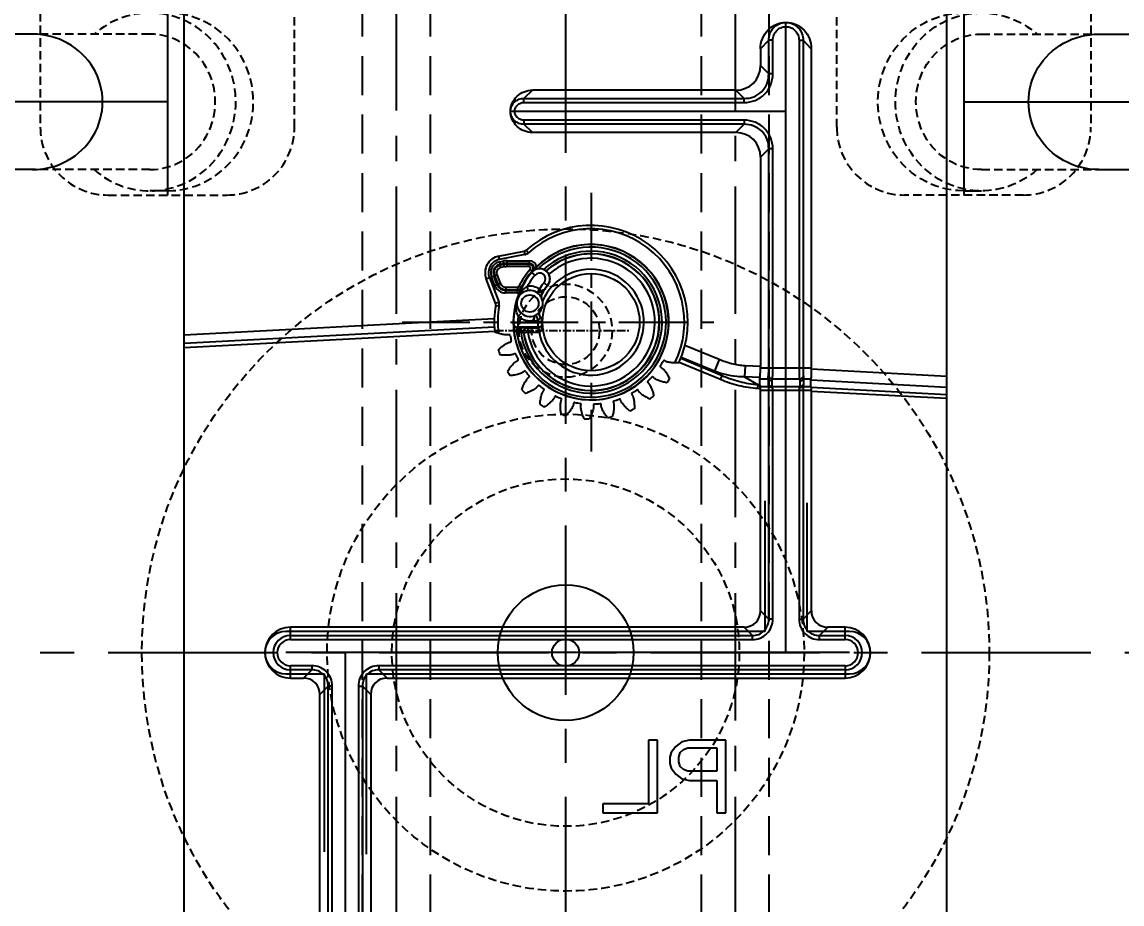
# Model space of a CAD drawing. Header units: millimetres. Extents: x 27300 to 28436, y -21252 to -20448.
# Drawn here: x 28169.4 to 28299.2, y -20698.6 to -20594.5 of the extents above; entities that cross this region are included whole.
import ezdxf

# ---------------------------------------------------------------- set-up
doc = ezdxf.new("R2010")
doc.units = ezdxf.units.MM
doc.header["$LTSCALE"] = 8
for name, pattern in [('ACAD_ISO08W100', [36, 24, -3, 6, -3]), ('CENTER', [2, 1.25, -0.25, 0.25, -0.25]), ('HIDDEN', [0.375, 0.25, -0.125]), ('HIDDEN2', [0.1875, 0.125, -0.0625])]:
    doc.linetypes.add(name, pattern=pattern)
doc.layers.get('DEFPOINTS').update_dxf_attribs({"color": 6})
for name, color, linetype in [('Cav-cor', 30, 'Continuous'), ('CL', 1, 'Continuous'), ('PIN', 5, 'Continuous'), ('WT', 4, 'Continuous')]:
    doc.layers.add(name, color=color, linetype=linetype)
doc.layers.add('dim', color=3, linetype='Continuous', lineweight=15)
doc.styles.get("Standard").update_dxf_attribs({"font": 'txt.shx', "width": 0.8, "bigfont": 'chineset.shx'})
doc.dimstyles.new('ISO-25', dxfattribs={"dimtxt": 5, "dimasz": 4, "dimexe": 0.3, "dimexo": 0.3, "dimtad": 0, "dimzin": 1, "dimdsep": 46, "dimtxsty": 'Standard', "dimcen": 0, "dimclrd": 3, "dimclre": 3, "dimclrt": 3, "dimazin": 0, "dimtfac": 1, "dimtofl": 0, "dimtmove": 0, "dimatfit": 0, "dimfxl": 0, "dimarcsym": 0})

# ---------------------------------------------------------------- blocks, each defined once
blk = doc.blocks.new('20160817.191353')
at = {"layer": 'CL', "linetype": 'ACAD_ISO08W100', "ltscale": 0.5}
for p, q in [((0, -11), (0, 11)), ((0, 0), (34.71, 0))]:
    blk.add_line(p, q, dxfattribs=at)
at = {"layer": 'PIN'}
for p, q in [((0, 10.5), (2.07, 10.5)), ((15.92, 8), (32.64, 8)), ((15.92, -8), (32.64, -8)), ((0, -10.5), (2.07, -10.5))]:
    blk.add_line(p, q, dxfattribs=at)
at = {"layer": 'PIN', "linetype": 'HIDDEN2'}
for p, q in [((2.07, 8), (15.92, 8)), ((2.07, -8), (15.92, -8))]:
    blk.add_line(p, q, dxfattribs=at)
at = {"layer": 'PIN'}
blk.add_circle((34.71, 0), 2, dxfattribs=at)
at = {"layer": 'PIN', "linetype": 'HIDDEN2'}
for centre, major_axis, start_param, end_param in [((0, 0), (0, -10.5), 3.141236, 6.282829), ((2.07, 0), (0, 10.5), 5.578638, 10.129325), ((2.07, 0), (0, 8), 0, 3.141593)]:
    blk.add_ellipse(centre, major_axis=major_axis, ratio=0.965926, start_param=start_param, end_param=end_param, dxfattribs=at)
at = {"layer": 'PIN'}
for centre, major_axis, ratio, start_param, end_param in [((15.92, 0), (-8.28, 0), 0.965926, 4.712389, 7.853982), ((32.64, 0), (0, 8), 0.965926, 0, 3.141593), ((32.64, 0), (-8, 0), 1, 1.570796, 4.712389)]:
    blk.add_ellipse(centre, major_axis=major_axis, ratio=ratio, start_param=start_param, end_param=end_param, dxfattribs=at)
blk = doc.blocks.new('*D27010')
at = {"layer": 'DEFPOINTS', "color": 0}
for p in [(28269.52, -20538.93), (28269.52, -20798.93), (28392.74, -20798.93)]:
    blk.add_point(p, dxfattribs=at)
at = {"layer": 'dim', "color": 3, "lineweight": -2}
for p, q in [((28269.82, -20538.93), (28393.04, -20538.93)), ((28392.74, -20542.93), (28392.74, -20659.31)), ((28392.74, -20794.93), (28392.74, -20678.56)), ((28269.82, -20798.93), (28393.04, -20798.93))]:
    blk.add_line(p, q, dxfattribs=at)
at = {"layer": 'dim', "color": 3}
for points in [[(28393.4, -20542.93), (28392.07, -20542.93), (28392.74, -20538.93)], [(28392.07, -20794.93), (28393.4, -20794.93), (28392.74, -20798.93)]]:
    blk.add_solid(points, dxfattribs=at)
at = {"layer": 'dim', "color": 3, "insert": (28392.74, -20668.93), "char_height": 5, "attachment_point": 5, "rotation": 90}
blk.add_mtext('260.00', dxfattribs=at)

msp = doc.modelspace()

# ---------------------------------------------------------------- linework, layer by layer
at = {"linetype": 'CENTER', "ltscale": 2}
for p, q in [((28233.517, -20493.931), (28233.517, -20843.931)), ((28083.517, -20668.931), (28383.517, -20668.931))]:
    msp.add_line(p, q, dxfattribs=at)
at = {"color": 8, "linetype": 'CENTER', "ltscale": 0.1}
msp.add_line((28225.171, -20630.931), (28241.109, -20630.931), dxfattribs=at)
at = {"linetype": 'HIDDEN2'}
for points in [[(28193.517, -20574.931), (28179.517, -20574.931, 0.4142136), (28171.517, -20582.931), (28171.517, -20606.931, 0.4142136), (28179.517, -20614.931), (28193.517, -20614.931, 0.4142136), (28201.517, -20606.931), (28201.517, -20582.931, 0.4142136)], [(28273.517, -20574.931), (28287.517, -20574.931, -0.4142136), (28295.517, -20582.931), (28295.517, -20606.931, -0.4142136), (28287.517, -20614.931), (28273.517, -20614.931, -0.4142136), (28265.517, -20606.931), (28265.517, -20582.931, -0.4142136)]]:
    msp.add_lwpolyline(points, format="xyb", close=True, dxfattribs=at)
at = {"color": 8, "linetype": 'HIDDEN', "ltscale": 0.5}
for centre, radius in [((28233.517, -20668.931), 50), ((28233.517, -20630.931), 5.5), ((28233.517, -20630.931), 4), ((28233.517, -20668.931), 28.15), ((28233.517, -20668.931), 20.5)]:
    msp.add_circle(centre, radius, dxfattribs=at)
msp.add_circle((28233.517, -20668.931), 8)
at = {"linetype": 'Continuous'}
msp.add_circle((28233.517, -20668.931), 1.6, dxfattribs=at)
at = {"layer": 'Cav-cor', "color": 241}
for p, q in [((28188.517, -20790.931), (28188.517, -20546.931)), ((28278.517, -20790.931), (28278.517, -20546.931)), ((28259.517, -20668.931), (28259.517, -20594.549)), ((28256.517, -20597.655), (28257.49, -20596.648)), ((28257.49, -20600.623), (28257.49, -20596.648)), ((28257.973, -20596.648), (28257.49, -20596.648)), ((28257.973, -20600.623), (28257.973, -20596.648)), ((28261.062, -20596.648), (28261.062, -20635.336)), ((28261.062, -20596.648), (28261.545, -20596.648)), ((28261.545, -20596.648), (28261.545, -20635.336)), ((28262.517, -20597.655), (28261.545, -20596.648)), ((28256.517, -20597.655), (28256.517, -20599.651)), ((28262.517, -20597.655), (28262.517, -20635.336)), ((28256.517, -20599.651), (28257.49, -20600.623)), ((28257.973, -20600.623), (28257.49, -20600.623)), ((28229.606, -20602.549), (28228.599, -20603.521)), ((28228.599, -20604.004), (28228.599, -20603.521)), ((28228.599, -20603.521), (28254.592, -20603.521)), ((28253.62, -20602.549), (28229.606, -20602.549)), ((28253.62, -20602.549), (28254.592, -20603.521)), ((28254.592, -20604.004), (28254.592, -20603.521)), ((28259.517, -20605.049), (28227.017, -20605.049)), ((28228.599, -20604.004), (28254.592, -20604.004)), ((28228.599, -20606.093), (28228.599, -20606.576)), ((28254.592, -20606.093), (28228.599, -20606.093)), ((28254.592, -20606.093), (28254.592, -20606.576)), ((28229.606, -20607.549), (28228.599, -20606.576)), ((28254.592, -20606.576), (28228.599, -20606.576)), ((28253.62, -20607.549), (28229.606, -20607.549)), ((28254.592, -20606.576), (28253.62, -20607.549)), ((28257.49, -20609.474), (28256.517, -20610.447)), ((28257.49, -20635.336), (28257.49, -20609.474)), ((28257.973, -20609.474), (28257.49, -20609.474)), ((28257.973, -20635.336), (28257.973, -20609.474)), ((28256.517, -20610.447), (28256.517, -20635.179)), ((28225.612, -20622.148), (28228.631, -20621.561)), ((28228.709, -20621.962), (28225.69, -20622.549)), ((28228.631, -20621.561), (28228.709, -20621.962)), ((28228.875, -20621.44), (28229.148, -20621.743)), ((28225.612, -20622.148), (28225.69, -20622.549)), ((28225.74, -20622.804), (28226.163, -20622.722)), ((28225.872, -20623.486), (28225.74, -20622.804)), ((28225.798, -20623.104), (28226.221, -20623.022)), ((28226.229, -20623.105), (28225.814, -20623.185)), ((28226.221, -20623.022), (28226.163, -20622.722)), ((28226.221, -20623.022), (28226.229, -20623.105)), ((28226.288, -20623.405), (28226.229, -20623.105)), ((28226.61, -20622.985), (28226.61, -20622.679)), ((28226.61, -20622.679), (28229.271, -20622.679)), ((28226.61, -20622.985), (28226.618, -20623.067)), ((28226.61, -20622.985), (28229.271, -20622.985)), ((28226.618, -20623.373), (28226.618, -20623.067)), ((28229.171, -20623.067), (28226.618, -20623.067)), ((28229.171, -20623.373), (28229.171, -20623.067)), ((28229.271, -20622.985), (28229.271, -20622.679)), ((28224.762, -20624.567), (28225.411, -20624.318)), ((28225.171, -20625.632), (28224.762, -20624.567)), ((28225.457, -20625.523), (28225.048, -20624.457)), ((28225.125, -20624.428), (28225.514, -20625.44)), ((28225.411, -20624.318), (28225.799, -20625.331)), ((28226.288, -20623.405), (28225.872, -20623.486)), ((28229.171, -20623.373), (28226.618, -20623.373)), ((28229.325, -20623.711), (28229.556, -20623.911)), ((28229.505, -20624.041), (28229.507, -20624.043)), ((28229.521, -20624.055), (28229.507, -20624.043)), ((28229.911, -20624.383), (28229.521, -20624.055)), ((28224.138, -20624.806), (28224.519, -20624.66)), ((28225.241, -20627.678), (28224.138, -20624.806)), ((28224.519, -20624.66), (28225.621, -20627.531)), ((28225.457, -20625.523), (28225.171, -20625.632)), ((28225.457, -20625.523), (28225.514, -20625.44)), ((28225.799, -20625.331), (28225.514, -20625.44)), ((28226.465, -20625.788), (28226.465, -20626.094)), ((28226.465, -20625.788), (28227.831, -20625.788)), ((28227.831, -20625.788), (28227.831, -20626.094)), ((28228.013, -20625.676), (28228.287, -20625.813)), ((28228.996, -20625.706), (28229.072, -20626.211)), ((28230.977, -20625.278), (28231.39, -20625.625)), ((28226.409, -20626.177), (28226.465, -20626.094)), ((28226.409, -20626.177), (28226.409, -20626.483)), ((28227.813, -20626.177), (28226.409, -20626.177)), ((28227.813, -20626.483), (28226.409, -20626.483)), ((28226.465, -20626.094), (28227.831, -20626.094)), ((28227.813, -20626.177), (28227.813, -20626.483)), ((28230.428, -20626.025), (28230.146, -20626.449)), ((28230.69, -20626.574), (28230.705, -20626.608)), ((28225.241, -20627.678), (28225.621, -20627.531)), ((28225.267, -20627.949), (28225.669, -20628.02)), ((28225.101, -20629.528), (28188.517, -20631.445)), ((28227.92, -20629.227), (28228.265, -20628.851)), ((28229.828, -20629.159), (28229.828, -20629.159)), ((28230.272, -20629.836), (28230.272, -20629.677)), ((28225.109, -20630.529), (28188.517, -20632.446)), ((28225.146, -20631.027), (28188.517, -20632.947)), ((28227.892, -20630.025), (28227.382, -20630.03)), ((28227.808, -20630.559), (28227.739, -20631.064)), ((28227.878, -20630.564), (28227.878, -20631.073)), ((28227.878, -20630.564), (28228.215, -20630.564)), ((28227.878, -20631.073), (28228.215, -20631.073)), ((28227.892, -20630.025), (28227.892, -20630.535)), ((28230.272, -20630.535), (28227.892, -20630.535)), ((28230.272, -20630.025), (28227.894, -20630.025)), ((28228.215, -20630.564), (28228.215, -20631.073)), ((28228.563, -20631.173), (28229.066, -20631.095)), ((28229.041, -20630.577), (28229.066, -20630.585)), ((28229.066, -20630.585), (28229.066, -20631.095)), ((28229.066, -20630.585), (28230.273, -20630.585)), ((28229.066, -20631.095), (28230.273, -20631.095)), ((28229.789, -20629.836), (28230.272, -20629.836)), ((28230.272, -20629.836), (28230.782, -20629.844)), ((28230.782, -20630.017), (28230.272, -20630.025)), ((28230.272, -20630.535), (28230.272, -20630.025)), ((28230.272, -20630.551), (28230.272, -20630.535)), ((28230.273, -20630.585), (28230.273, -20631.095)), ((28230.326, -20630.582), (28230.379, -20631.089)), ((28228.537, -20631.165), (28228.563, -20631.173)), ((28251.639, -20634.355), (28247.605, -20632.684)), ((28251.792, -20636.712), (28246.904, -20634.687)), ((28251.981, -20636.257), (28247.1, -20634.235)), ((28251.074, -20635.72), (28247.155, -20634.096)), ((28251.639, -20634.355), (28251.074, -20635.72)), ((28251.074, -20635.72), (28251.981, -20636.257)), ((28251.792, -20636.712), (28251.981, -20636.257)), ((28254.703, -20635.084), (28254.635, -20636.381)), ((28256.517, -20635.179), (28254.703, -20635.084)), ((28256.515, -20635.336), (28262.517, -20635.336)), ((28278.517, -20636.332), (28262.515, -20635.493)), ((28256.457, -20636.476), (28254.635, -20636.381)), ((28254.635, -20636.381), (28256.241, -20637.332)), ((28256.218, -20637.765), (28256.241, -20637.332)), ((28256.443, -20637.343), (28256.241, -20637.332)), ((28256.443, -20637.343), (28256.443, -20636.637)), ((28256.443, -20636.637), (28257.448, -20636.637)), ((28256.472, -20637.504), (28257.481, -20637.504)), ((28257.448, -20637.275), (28257.448, -20636.637)), ((28257.889, -20637.504), (28257.889, -20636.865)), ((28257.889, -20637.504), (28261.146, -20637.504)), ((28257.923, -20636.637), (28261.112, -20636.637)), ((28261.146, -20636.865), (28261.146, -20637.504)), ((28261.554, -20637.504), (28262.446, -20637.504)), ((28261.587, -20636.637), (28261.587, -20637.275)), ((28261.587, -20636.637), (28262.459, -20636.637)), ((28262.446, -20637.504), (28262.446, -20636.79)), ((28278.517, -20637.633), (28262.446, -20636.79)), ((28256.511, -20637.78), (28256.218, -20637.765)), ((28256.517, -20663.999), (28256.517, -20637.938)), ((28256.517, -20637.938), (28262.511, -20637.938)), ((28257.49, -20664.971), (28257.49, -20637.938)), ((28257.973, -20664.971), (28257.973, -20637.938)), ((28261.062, -20637.938), (28261.062, -20664.971)), ((28261.545, -20637.938), (28261.545, -20664.971)), ((28278.517, -20638.5), (28262.473, -20637.659)), ((28262.517, -20638.095), (28262.517, -20663.999)), ((28278.517, -20638.933), (28262.517, -20638.095)), ((28257.017, -20651.005), (28257.017, -20666.431)), ((28262.017, -20666.431), (28262.017, -20651.267)), ((28257.49, -20664.971), (28256.517, -20663.999)), ((28261.545, -20664.971), (28262.517, -20663.999)), ((28201.034, -20667.386), (28201.034, -20665.931)), ((28254.586, -20665.931), (28201.034, -20665.931)), ((28255.558, -20666.903), (28254.586, -20665.931)), ((28257.973, -20664.971), (28257.49, -20664.971)), ((28261.062, -20664.971), (28261.545, -20664.971)), ((28263.477, -20666.903), (28264.449, -20665.931)), ((28266.501, -20665.931), (28264.449, -20665.931)), ((28266.501, -20667.386), (28266.501, -20665.931)), ((28257.017, -20666.431), (28200.517, -20666.431)), ((28201.034, -20666.903), (28255.558, -20666.903)), ((28201.034, -20667.386), (28255.558, -20667.386)), ((28255.558, -20667.386), (28255.558, -20666.903)), ((28267.017, -20666.431), (28262.017, -20666.431)), ((28263.477, -20666.903), (28266.501, -20666.903)), ((28263.477, -20667.386), (28263.477, -20666.903)), ((28263.477, -20667.386), (28266.501, -20667.386)), ((28267.017, -20668.931), (28200.517, -20668.931)), ((28207.517, -20668.931), (28207.517, -20745.01)), ((28201.034, -20671.931), (28201.034, -20670.475)), ((28203.558, -20670.475), (28201.034, -20670.475)), ((28203.558, -20670.958), (28201.034, -20670.958)), ((28203.558, -20670.958), (28202.586, -20671.931)), ((28203.558, -20670.475), (28203.558, -20670.958)), ((28211.477, -20670.475), (28211.477, -20670.958)), ((28266.501, -20670.475), (28211.477, -20670.475)), ((28211.477, -20670.958), (28212.449, -20671.931)), ((28266.501, -20670.958), (28211.477, -20670.958)), ((28266.501, -20670.475), (28266.501, -20671.931)), ((28200.517, -20671.431), (28205.017, -20671.431)), ((28201.034, -20671.931), (28202.586, -20671.931)), ((28205.017, -20671.431), (28205.017, -20692.437)), ((28210.017, -20692.699), (28210.017, -20671.431)), ((28210.017, -20671.431), (28267.017, -20671.431)), ((28212.449, -20671.931), (28266.501, -20671.931)), ((28205.49, -20672.89), (28204.517, -20673.863)), ((28204.517, -20741.904), (28204.517, -20673.863)), ((28205.49, -20742.911), (28205.49, -20672.89)), ((28205.973, -20672.89), (28205.49, -20672.89)), ((28205.973, -20742.911), (28205.973, -20672.89)), ((28209.062, -20672.89), (28209.062, -20730.085)), ((28209.062, -20672.89), (28209.545, -20672.89)), ((28209.545, -20672.89), (28209.545, -20730.085)), ((28209.545, -20672.89), (28210.517, -20673.863)), ((28210.517, -20673.863), (28210.517, -20729.112)), ((28244.37, -20679.261), (28243.296, -20679.261)), ((28243.296, -20679.261), (28243.296, -20686.759)), ((28244.37, -20687.856), (28244.37, -20679.261)), ((28246.519, -20679.993), (28245.982, -20680.724)), ((28247.235, -20679.444), (28246.519, -20679.993)), ((28247.056, -20680.724), (28247.414, -20680.358)), ((28248.13, -20679.261), (28247.235, -20679.444)), ((28247.414, -20680.358), (28247.951, -20680.175)), ((28247.951, -20680.175), (28251.353, -20680.175)), ((28252.428, -20679.261), (28248.13, -20679.261)), ((28251.353, -20680.175), (28251.353, -20682.918)), ((28252.428, -20687.856), (28252.428, -20679.261)), ((28245.982, -20680.724), (28245.803, -20681.273)), ((28245.803, -20681.273), (28245.803, -20682.004)), ((28246.877, -20681.273), (28247.056, -20680.724)), ((28246.877, -20681.821), (28246.877, -20681.273)), ((28245.803, -20682.004), (28245.982, -20682.553)), ((28245.982, -20682.553), (28246.519, -20683.284)), ((28247.056, -20682.37), (28246.877, -20681.821)), ((28247.414, -20682.736), (28247.056, -20682.37)), ((28247.951, -20682.918), (28247.414, -20682.736)), ((28251.353, -20682.918), (28247.951, -20682.918)), ((28246.519, -20683.284), (28247.235, -20683.833)), ((28247.235, -20683.833), (28248.13, -20684.016)), ((28248.13, -20684.016), (28251.353, -20684.016)), ((28251.353, -20684.016), (28251.353, -20687.856)), ((28243.296, -20686.759), (28237.924, -20686.759)), ((28237.924, -20686.759), (28237.924, -20687.856)), ((28237.924, -20687.856), (28244.37, -20687.856)), ((28251.353, -20687.856), (28252.428, -20687.856))]:
    msp.add_line(p, q, dxfattribs=at)
for centre, radius in [((28236.517, -20629.931), 5.736), ((28229.299, -20627.724), 1.02)]:
    msp.add_circle(centre, radius, dxfattribs=at)
for centre, radius, start, end in [((28236.517, -20629.931), 11.424, 335.15837, 131.99014), ((28236.517, -20629.931), 11.016, 334.0809, 131.99014), ((28236.517, -20629.931), 9.18, 157.75753, 134.53505), ((28236.517, -20629.931), 9.158, 180.90727, 139.97762), ((28236.517, -20629.931), 8.852, 187.35581, 134.464), ((28236.517, -20629.931), 8.38, 187.83763, 131.96572), ((28236.517, -20629.931), 8.075, 188.79144, 131.24428), ((28236.517, -20629.931), 8.051, 188.87968, 131.18457), ((28228.534, -20621.061), 0.51, 281, 311.99014), ((28228.534, -20621.061), 0.918, 281, 311.99014), ((28225.991, -20624.095), 1.984, 101, 201), ((28225.991, -20624.095), 1.576, 101, 201), ((28225.991, -20624.095), 1.315, 101, 201), ((28225.991, -20624.095), 1.01, 101, 201), ((28225.991, -20624.095), 0.927, 101, 201), ((28226.611, -20625.027), 2.349, 90.00943, 100.99057), ((28226.611, -20625.027), 2.042, 90.01002, 100.98998), ((28226.619, -20625.111), 2.043, 90.0122, 100.9878), ((28236.517, -20629.931), 7.542, 188.87968, 131.27791), ((28236.707, -20632.075), 11.745, 129.2851, 129.91776), ((28229.17, -20623.577), 0.51, 319.17894, 89.9494), ((28229.271, -20623.494), 0.815, 7.54029, 90.02535), ((28225.991, -20624.095), 0.621, 101, 201), ((28226.619, -20625.109), 1.736, 90.00968, 100.99032), ((28236.517, -20629.931), 9.136, 139.97762, 180.62547), ((28236.517, -20629.931), 9.509, 139.14722, 153.41907), ((28236.517, -20629.931), 9.203, 139.14722, 153.41907), ((28236.517, -20629.931), 8.626, 139.97762, 150.68034), ((28229.171, -20623.577), 0.204, 319.07899, 89.99263), ((28230.444, -20624.831), 1.225, 67.46156, 139.73758), ((28230.444, -20624.831), 1.206, 319.97762, 139.97762), ((28236.693, -20632.593), 11.239, 128.79432, 129.41733), ((28236.713, -20630.194), 9.504, 137.22582, 137.99522), ((28237.345, -20630.781), 10.366, 134.5022, 137.21668), ((28230.444, -20624.831), 0.696, 319.97762, 139.97762), ((28236.517, -20629.931), 6.246, 190.68896, 156.28221), ((28230.565, -20625.01), 1.311, 60.2489, 61.34459), ((28230.444, -20624.831), 1.235, 319.97762, 27.42779), ((28226.409, -20625.158), 1.325, 200.99631, 270.00369), ((28226.408, -20625.158), 1.019, 200.97759, 270.02241), ((28226.466, -20625.074), 1.02, 201.01536, 269.98464), ((28226.465, -20625.075), 0.714, 200.99925, 270.00075), ((28227.813, -20625.667), 0.51, 270.02515, 333.89867), ((28227.831, -20625.584), 0.204, 270.01379, 333.42551), ((28227.831, -20625.584), 0.51, 269.98876, 333.40662), ((28237.645, -20630.388), 10.396, 154.37086, 157.77828), ((28237.042, -20627.627), 8.941, 168.29194, 168.80371), ((28229.299, -20627.724), 2.04, 56.4079, 98.54597), ((28236.517, -20629.931), 7.235, 139.97762, 147.3217), ((28236.517, -20629.931), 6.725, 139.97762, 150.05624), ((28236.517, -20629.931), 6.695, 139.97762, 150.24391), ((28229.299, -20627.724), 1.53, 29.27473, 320.69174), ((28237.069, -20628.135), 9.461, 167.54427, 168.05649), ((28227.812, -20625.663), 0.82, 270.07525, 284.74317), ((28229.299, -20627.724), 1.53, 322.03152, 25.02459), ((28231.132, -20626.829), 0.51, 150.04452, 202.06932), ((28231.148, -20626.861), 0.51, 150.23921, 205.03042), ((28236.517, -20629.931), 11.424, 170.00986, 185.80225), ((28224.764, -20627.86), 0.51, 350.00986, 21), ((28236.517, -20629.931), 11.016, 170.00986, 186.879), ((28224.764, -20627.86), 0.918, 350.00986, 21), ((28230.611, -20628.149), 2.936, 173.70465, 178.71347), ((28230.692, -20628.157), 3.017, 169.10791, 173.71904), ((28230.752, -20628.168), 3.078, 164.90014, 169.11342), ((28236.517, -20629.931), 8.626, 175.31966, 180.62565), ((28229.299, -20627.724), 2.04, 227.45403, 283.98399), ((28236.523, -20629.931), 6.735, 178.06474, 179.19772), ((28235.818, -20629.921), 6.029, 178.56788, 179.19829), ((28237.322, -20629.957), 7.534, 178.06897, 178.5764), ((28230.878, -20629.016), 0.51, 159.26632, 233.54621), ((28224.823, -20627.554), 6.049, 341.9639, 342.45431), ((28230.272, -20629.837), 0.51, 359.13931, 53.53984), ((28230.279, -20629.775), 0.506, 29.14198, 51.96764), ((28230.288, -20629.77), 0.495, 358.56654, 29.10471), ((28238.888, -20635.338), 12.672, 155.2357, 155.46091), ((28227.892, -20630.025), 0.51, 180.69818, 269.92757), ((28227.878, -20630.053), 1.02, 262.16757, 269.99927), ((28227.878, -20630.053), 0.51, 262.1753, 270.00654), ((28229.042, -20631.087), 0.51, 90.11915, 188.73767), ((28229.067, -20631.095), 0.51, 90.11555, 188.82987), ((28236.517, -20629.931), 6.246, 179.13619, 180.8638), ((28230.273, -20630.075), 0.51, 270.00277, 276.00473), ((28230.273, -20630.074), 1.021, 270.00377, 276.00272), ((28230.27, -20630.053), 0.532, 276.04612, 285.14758), ((28230.272, -20630.025), 0.51, 292.71173, 338.14347), ((28226.873, -20631.502), 0.102, 9.25152, 98.60642), ((28236.517, -20629.931), 9.67, 189.25152, 193.24756), ((28227.006, -20632.17), 0.102, 283.89266, 13.24756), ((28236.517, -20629.931), 11.424, 196.69683, 199.64841), ((28227.529, -20633.764), 0.102, 23.09767, 112.45257), ((28236.517, -20629.931), 9.67, 203.09767, 207.09372), ((28227.818, -20634.381), 0.102, 297.73882, 27.09372), ((28236.517, -20629.931), 9.67, 327.71306, 331.7091), ((28245.122, -20634.562), 0.102, 62.3542, 151.7091), ((28236.517, -20629.931), 11.424, 210.54298, 213.49456), ((28228.708, -20635.804), 0.102, 36.94382, 126.29873), ((28236.517, -20629.931), 9.67, 216.94382, 220.93987), ((28229.136, -20636.334), 0.102, 311.58497, 40.93987), ((28244.778, -20635.15), 0.102, 147.71306, 237.06796), ((28256.936, -20635.336), 5.581, 358.38786, 0.00091), ((28230.34, -20637.502), 0.102, 50.78998, 140.14488), ((28236.517, -20629.931), 9.67, 230.78998, 234.78603), ((28243.289, -20636.976), 0.102, 133.8669, 223.22181), ((28236.517, -20629.931), 9.67, 313.8669, 317.86295), ((28243.764, -20636.486), 0.102, 48.50805, 137.86295), ((28236.517, -20629.931), 11.424, 321.31221, 324.26379), ((28236.517, -20629.931), 11.424, 224.38914, 227.34071), ((28230.883, -20637.914), 0.102, 325.43112, 54.78603), ((28232.332, -20638.76), 0.102, 64.63613, 153.99104), ((28236.517, -20629.931), 9.67, 244.63613, 248.63218), ((28241.406, -20638.391), 0.102, 120.02075, 209.37565), ((28236.517, -20629.931), 9.67, 300.02075, 304.0168), ((28241.984, -20638.03), 0.102, 34.66189, 124.0168), ((28236.517, -20629.931), 11.424, 307.46606, 310.41764), ((28254.732, -20637.936), 1.785, 359.94209, 5.00618), ((28236.517, -20629.931), 11.424, 238.23529, 241.18687), ((28232.957, -20639.031), 0.102, 339.27728, 68.63218), ((28234.566, -20639.505), 0.102, 78.48229, 167.83719), ((28236.517, -20629.931), 9.67, 258.48229, 262.47833), ((28235.238, -20639.618), 0.102, 353.12343, 82.47833), ((28236.914, -20639.694), 0.102, 92.32844, 181.68334), ((28236.517, -20629.931), 9.67, 272.32844, 276.32449), ((28237.594, -20639.643), 0.102, 6.96958, 96.32449), ((28239.24, -20639.315), 0.102, 106.17459, 195.5295), ((28236.517, -20629.931), 9.67, 286.17459, 290.17064), ((28239.887, -20639.103), 0.102, 20.81574, 110.17064), ((28236.517, -20629.931), 11.424, 293.61991, 296.57148), ((28236.517, -20629.931), 11.424, 252.08145, 255.03302), ((28236.517, -20629.931), 11.424, 265.9276, 268.87917), ((28236.517, -20629.931), 11.424, 279.77375, 282.72533), ((28201.034, -20668.931), 3, 90.00001, 270), ((28266.501, -20668.931), 3, 270, 89.99999), ((28200.517, -20668.931), 2.5, 90, 270), ((28201.034, -20668.931), 2.028, 90, 270), ((28201.034, -20668.931), 1.545, 90.00048, 269.99952), ((28266.501, -20668.931), 2.028, 270, 90), ((28266.501, -20668.931), 1.545, 270.00048, 89.99952), ((28267.017, -20668.931), 2.5, 270, 90)]:
    msp.add_arc(centre, radius, start, end, dxfattribs=at)
for centre, major_axis, ratio, start_param, end_param in [((28253.412, -20599.443), (-2.269, 2.269), 0.9351131, 2.3897132, 3.8934721), ((28253.412, -20610.655), (2.269, 2.269), 0.9351131, -0.7518794, 0.7518794), ((28256.116, -20635.158), (-0.006, 1.502), 0.2675253, -1.6908414, -1.5858998), ((28256.717, -20637.791), (-0.252, 0.51), 0.2120494, 0.4051002, 0.8731815), ((28263.231, -20635.531), (0.714, 1.458), 0.2236872, -3.7487606, -3.5701235), ((28262.384, -20638.088), (-0.002, 0.501), 0.2675253, -1.5858998, -1.2672236), ((28254.447, -20663.86), (1.512, -1.512), 0.9351131, -0.7518794, 0.7518794), ((28264.588, -20663.86), (-1.512, -1.512), 0.9351131, -0.7518794, 0.7518794), ((28202.447, -20674.001), (1.512, 1.512), 0.9351131, -0.7518794, 0.7518794), ((28212.588, -20674.001), (-1.512, 1.512), 0.9351131, -0.7518794, 0.7518794)]:
    msp.add_ellipse(centre, major_axis=major_axis, ratio=ratio, start_param=start_param, end_param=end_param, dxfattribs=at)
for points, knots in [([(28256.517, -20597.655), (28256.517, -20597.257), (28256.668, -20596.455), (28257.32, -20595.424), (28258.319, -20594.717), (28259.517, -20594.465), (28260.716, -20594.717), (28261.715, -20595.424), (28262.367, -20596.455), (28262.517, -20597.257), (28262.517, -20597.655)], [0, 0, 0, 0, 0.1250645, 0.2500829, 0.375058, 0.5000007, 0.624943, 0.7499187, 0.8749373, 1, 1, 1, 1]), ([(28257.49, -20596.648), (28257.486, -20596.379), (28257.582, -20595.835), (28258.025, -20595.136), (28258.704, -20594.661), (28259.517, -20594.493), (28260.331, -20594.661), (28261.01, -20595.136), (28261.453, -20595.835), (28261.549, -20596.379), (28261.545, -20596.648)], [0, 0, 0, 0, 0.1248335, 0.2497426, 0.3747914, 0.4999836, 0.6251863, 0.7502453, 0.8751621, 1, 1, 1, 1]), ([(28257.973, -20596.648), (28257.973, -20596.443), (28258.05, -20596.031), (28258.386, -20595.5), (28258.9, -20595.136), (28259.517, -20595.005), (28260.135, -20595.136), (28260.649, -20595.5), (28260.985, -20596.031), (28261.062, -20596.443), (28261.062, -20596.648)], [0, 0, 0, 0, 0.1249581, 0.2499316, 0.3749319, 0.4999836, 0.6250463, 0.7500567, 0.8750377, 1, 1, 1, 1]), ([(28254.592, -20603.521), (28254.972, -20603.525), (28255.741, -20603.392), (28256.723, -20602.754), (28257.36, -20601.772), (28257.494, -20601.003), (28257.49, -20600.623)], [0, 0, 0, 0, 0.2500824, 0.500045, 0.7499877, 1, 1, 1, 1]), ([(28254.592, -20604.004), (28255.033, -20604.004), (28255.926, -20603.838), (28257.061, -20603.092), (28257.807, -20601.957), (28257.973, -20601.065), (28257.973, -20600.623)], [0, 0, 0, 0, 0.2501041, 0.5000439, 0.7499647, 1, 1, 1, 1]), ([(28229.606, -20607.549), (28229.275, -20607.549), (28228.606, -20607.424), (28227.747, -20606.88), (28227.158, -20606.048), (28226.947, -20605.049), (28227.158, -20604.05), (28227.747, -20603.217), (28228.606, -20602.674), (28229.275, -20602.549), (28229.606, -20602.549)], [0, 0, 0, 0, 0.1250479, 0.2500644, 0.3750478, 0.499996, 0.6249407, 0.7499289, 0.8749475, 1, 1, 1, 1]), ([(28228.599, -20606.576), (28228.397, -20606.58), (28227.986, -20606.509), (28227.46, -20606.175), (28227.102, -20605.662), (28226.975, -20605.049), (28227.102, -20604.435), (28227.459, -20603.922), (28227.986, -20603.588), (28228.397, -20603.517), (28228.599, -20603.521)], [0, 0, 0, 0, 0.1247295, 0.2495886, 0.3746768, 0.4999799, 0.6252929, 0.7503946, 0.8752643, 1, 1, 1, 1]), ([(28228.599, -20606.093), (28228.461, -20606.093), (28228.182, -20606.041), (28227.823, -20605.814), (28227.576, -20605.467), (28227.488, -20605.049), (28227.576, -20604.631), (28227.823, -20604.283), (28228.181, -20604.056), (28228.461, -20604.004), (28228.599, -20604.004)], [0, 0, 0, 0, 0.1249377, 0.2499027, 0.374909, 0.4999804, 0.6250613, 0.7500811, 0.8750563, 1, 1, 1, 1]), ([(28257.973, -20609.474), (28257.973, -20609.033), (28257.807, -20608.141), (28257.061, -20607.006), (28255.926, -20606.259), (28255.033, -20606.093), (28254.592, -20606.093)], [0, 0, 0, 0, 0.2500326, 0.4999509, 0.7498928, 1, 1, 1, 1]), ([(28257.49, -20609.474), (28257.494, -20609.095), (28257.36, -20608.325), (28256.723, -20607.344), (28255.741, -20606.706), (28254.972, -20606.572), (28254.592, -20606.576)], [0, 0, 0, 0, 0.2500097, 0.4999497, 0.7499145, 1, 1, 1, 1]), ([(28229.271, -20622.985), (28229.367, -20622.984), (28229.564, -20623.042), (28229.762, -20623.274), (28229.803, -20623.576), (28229.715, -20623.762), (28229.651, -20623.834)], [0, 0, 0, 0, 0.2498813, 0.5000108, 0.750135, 1, 1, 1, 1]), ([(28230.913, -20623.699), (28230.95, -20623.715), (28231.017, -20623.746), (28231.101, -20623.796), (28231.158, -20623.833), (28231.185, -20623.854), (28231.194, -20623.859)], [0, 0, 0, 0, 0.3639775, 0.6827458, 0.9069716, 1, 1, 1, 1]), ([(28231.216, -20623.871), (28231.22, -20623.874), (28231.232, -20623.884), (28231.258, -20623.904), (28231.294, -20623.936), (28231.36, -20624), (28231.45, -20624.107), (28231.512, -20624.207), (28231.542, -20624.263)], [0, 0, 0, 0, 0.028539, 0.0920834, 0.1880058, 0.3127638, 0.6302261, 1, 1, 1, 1]), ([(28228.639, -20625.953), (28228.721, -20625.883), (28228.838, -20625.796), (28228.964, -20625.724), (28228.996, -20625.706)], [0, 0, 0, 0, 0.748621, 1, 1, 1, 1]), ([(28227.78, -20627.367), (28227.817, -20627.23), (28227.998, -20626.704), (28228.326, -20626.224), (28228.639, -20625.953)], [0, 0, 0, 0, 0.2551555, 1, 1, 1, 1]), ([(28230.428, -20626.025), (28230.486, -20626.064), (28230.58, -20626.165), (28230.653, -20626.337), (28230.68, -20626.474), (28230.689, -20626.549), (28230.69, -20626.574)], [0, 0, 0, 0, 0.336244, 0.6368413, 0.88217, 1, 1, 1, 1]), ([(28227.92, -20629.227), (28227.827, -20629.052), (28227.702, -20628.673), (28227.671, -20628.278), (28227.676, -20628.083)], [0, 0, 0, 0, 0.5038431, 1, 1, 1, 1]), ([(28229.792, -20629.703), (28229.795, -20629.637), (28229.8, -20629.541), (28229.809, -20629.418), (28229.816, -20629.337), (28229.823, -20629.269), (28229.827, -20629.221), (28229.829, -20629.191), (28229.83, -20629.176), (28229.829, -20629.166), (28229.829, -20629.161), (28229.828, -20629.16)], [0, 0, 0, 0, 0.3629334, 0.5299937, 0.6803485, 0.8084402, 0.9082403, 0.9455868, 0.97355, 0.9917082, 1, 1, 1, 1]), ([(28230.029, -20629.069), (28230.022, -20629.072), (28230.016, -20629.098), (28230.024, -20629.14), (28230.041, -20629.204), (28230.084, -20629.317), (28230.16, -20629.479), (28230.232, -20629.61), (28230.272, -20629.677)], [0, 0, 0, 0, 0.0340024, 0.0993285, 0.1984985, 0.3277383, 0.6494883, 1, 1, 1, 1]), ([(28230.272, -20629.677), (28230.318, -20629.652), (28230.429, -20629.58), (28230.524, -20629.487), (28230.575, -20629.426)], [0, 0, 0, 0, 0.3977717, 1, 1, 1, 1]), ([(28230.505, -20628.665), (28230.464, -20628.718), (28230.402, -20628.842), (28230.388, -20629.047), (28230.454, -20629.238), (28230.541, -20629.338), (28230.591, -20629.377)], [0, 0, 0, 0, 0.2542381, 0.5086476, 0.7616552, 1, 1, 1, 1]), ([(28226.858, -20631.401), (28226.844, -20631.403), (28226.805, -20631.409), (28226.74, -20631.418), (28226.655, -20631.433), (28226.56, -20631.435), (28226.405, -20631.433), (28226.201, -20631.408), (28225.922, -20631.353), (28225.569, -20631.253), (28225.306, -20631.152), (28225.152, -20631.086)], [0, 0, 0, 0, 0.0235928, 0.0678386, 0.1120845, 0.1703866, 0.2286888, 0.3769848, 0.519825, 0.7138396, 1, 1, 1, 1]), ([(28227.361, -20630.076), (28227.362, -20630.122), (28227.38, -20630.22), (28227.453, -20630.361), (28227.592, -20630.496), (28227.728, -20630.548), (28227.808, -20630.559)], [0, 0, 0, 0, 0.19737, 0.4096091, 0.6603202, 1, 1, 1, 1]), ([(28227.361, -20630.076), (28227.364, -20630.255), (28227.404, -20630.527), (28227.524, -20630.823), (28227.627, -20630.976), (28227.697, -20631.042), (28227.739, -20631.064)], [0, 0, 0, 0, 0.4935308, 0.7437455, 0.8709231, 1, 1, 1, 1]), ([(28228.215, -20630.564), (28228.317, -20630.564), (28228.465, -20630.564), (28228.653, -20630.566), (28228.775, -20630.567), (28228.877, -20630.569), (28228.956, -20630.571), (28229.007, -20630.574), (28229.033, -20630.575), (28229.041, -20630.577)], [0, 0, 0, 0, 0.3686311, 0.5368163, 0.6861647, 0.8112846, 0.907539, 0.9712586, 1, 1, 1, 1]), ([(28228.215, -20631.073), (28228.254, -20631.082), (28228.327, -20631.099), (28228.413, -20631.122), (28228.471, -20631.139), (28228.503, -20631.149), (28228.524, -20631.158), (28228.535, -20631.162), (28228.537, -20631.165)], [0, 0, 0, 0, 0.3550142, 0.6677468, 0.7952138, 0.8963121, 0.9659144, 1, 1, 1, 1]), ([(28230.379, -20631.089), (28230.424, -20631.088), (28230.511, -20631.062), (28230.605, -20630.972), (28230.668, -20630.864), (28230.726, -20630.712), (28230.765, -20630.514), (28230.778, -20630.354), (28230.782, -20630.274)], [0, 0, 0, 0, 0.1342169, 0.2632734, 0.3884965, 0.5118684, 0.7563136, 1, 1, 1, 1]), ([(28230.409, -20630.567), (28230.487, -20630.546), (28230.612, -20630.478), (28230.698, -20630.368), (28230.725, -20630.319)], [0, 0, 0, 0, 0.5893407, 1, 1, 1, 1]), ([(28230.725, -20630.319), (28230.736, -20630.3), (28230.77, -20630.224), (28230.785, -20630.14), (28230.783, -20630.079)], [0, 0, 0, 0, 0.2676102, 1, 1, 1, 1]), ([(28225.575, -20633.213), (28225.692, -20633.092), (28225.897, -20632.898), (28226.184, -20632.672), (28226.421, -20632.514), (28226.6, -20632.413), (28226.742, -20632.351), (28226.83, -20632.316), (28226.915, -20632.298), (28226.978, -20632.282), (28227.017, -20632.272), (28227.03, -20632.269)], [0, 0, 0, 0, 0.2861604, 0.480175, 0.6230152, 0.7713112, 0.8296134, 0.8879155, 0.9321614, 0.9764072, 1, 1, 1, 1]), ([(28227.49, -20633.67), (28227.477, -20633.675), (28227.441, -20633.69), (28227.38, -20633.715), (28227.301, -20633.75), (28227.209, -20633.774), (28227.058, -20633.809), (28226.854, -20633.834), (28226.57, -20633.847), (28226.204, -20633.835), (28225.924, -20633.8), (28225.759, -20633.772)], [0, 0, 0, 0, 0.0235928, 0.0678386, 0.1120845, 0.1703866, 0.2286888, 0.3769848, 0.519825, 0.7138396, 1, 1, 1, 1]), ([(28226.679, -20635.736), (28226.763, -20635.591), (28226.915, -20635.354), (28227.14, -20635.065), (28227.332, -20634.855), (28227.482, -20634.714), (28227.606, -20634.62), (28227.683, -20634.565), (28227.76, -20634.527), (28227.818, -20634.496), (28227.853, -20634.478), (28227.866, -20634.471)], [0, 0, 0, 0, 0.2861604, 0.480175, 0.6230152, 0.7713112, 0.8296134, 0.8879155, 0.9321614, 0.9764072, 1, 1, 1, 1]), ([(28246.884, -20634.73), (28246.717, -20634.743), (28246.435, -20634.752), (28246.07, -20634.731), (28245.788, -20634.692), (28245.587, -20634.65), (28245.439, -20634.601), (28245.35, -20634.569), (28245.275, -20634.527), (28245.217, -20634.496), (28245.181, -20634.478), (28245.169, -20634.472)], [0, 0, 0, 0, 0.2861604, 0.480175, 0.6230152, 0.7713112, 0.8296134, 0.8879155, 0.9321614, 0.9764072, 1, 1, 1, 1]), ([(28254.703, -20635.084), (28254.177, -20635.056), (28253.129, -20634.89), (28252.126, -20634.556), (28251.639, -20634.355)], [0, 0, 0, 0, 0.4999002, 1, 1, 1, 1]), ([(28228.647, -20635.721), (28228.636, -20635.73), (28228.604, -20635.753), (28228.551, -20635.792), (28228.483, -20635.845), (28228.4, -20635.89), (28228.261, -20635.961), (28228.069, -20636.033), (28227.796, -20636.114), (28227.438, -20636.189), (28227.158, -20636.223), (28226.991, -20636.235)], [0, 0, 0, 0, 0.0235928, 0.0678386, 0.1120845, 0.1703866, 0.2286888, 0.3769848, 0.519825, 0.7138396, 1, 1, 1, 1]), ([(28244.723, -20635.236), (28244.734, -20635.243), (28244.768, -20635.265), (28244.823, -20635.301), (28244.896, -20635.346), (28244.968, -20635.408), (28245.083, -20635.512), (28245.219, -20635.666), (28245.392, -20635.893), (28245.589, -20636.201), (28245.72, -20636.451), (28245.791, -20636.603)], [0, 0, 0, 0, 0.0235928, 0.0678386, 0.1120845, 0.1703866, 0.2286888, 0.3769848, 0.519825, 0.7138396, 1, 1, 1, 1]), ([(28254.635, -20636.381), (28254.331, -20636.387), (28253.119, -20636.34), (28251.921, -20636.046), (28251.074, -20635.72)], [0, 0, 0, 0, 0.2507655, 1, 1, 1, 1]), ([(28256.241, -20637.332), (28255.508, -20637.279), (28254.052, -20637.023), (28252.658, -20636.543), (28251.981, -20636.257)], [0, 0, 0, 0, 0.4999131, 1, 1, 1, 1]), ([(28256.457, -20636.476), (28256.468, -20636.407), (28256.481, -20636.247), (28256.501, -20635.866), (28256.509, -20635.556), (28256.515, -20635.336)], [0, 0, 0, 0, 0.1847383, 0.4219776, 1, 1, 1, 1]), ([(28257.451, -20636.312), (28257.461, -20636.249), (28257.473, -20636.106), (28257.487, -20635.781), (28257.49, -20635.519), (28257.49, -20635.336)], [0, 0, 0, 0, 0.1960784, 0.4375552, 1, 1, 1, 1]), ([(28257.923, -20636.637), (28257.935, -20636.558), (28257.951, -20636.375), (28257.97, -20635.941), (28257.973, -20635.586), (28257.973, -20635.336)], [0, 0, 0, 0, 0.1840014, 0.4230742, 1, 1, 1, 1]), ([(28261.062, -20635.336), (28261.062, -20635.586), (28261.065, -20635.941), (28261.084, -20636.375), (28261.1, -20636.558), (28261.112, -20636.637)], [0, 0, 0, 0, 0.5769114, 0.8159923, 1, 1, 1, 1]), ([(28261.545, -20635.336), (28261.545, -20635.519), (28261.548, -20635.781), (28261.562, -20636.106), (28261.574, -20636.249), (28261.583, -20636.312)], [0, 0, 0, 0, 0.5624335, 0.8039164, 1, 1, 1, 1]), ([(28262.515, -20635.493), (28262.509, -20635.703), (28262.501, -20636.007), (28262.483, -20636.388), (28262.47, -20636.559), (28262.459, -20636.637)], [0, 0, 0, 0, 0.5513001, 0.7942767, 1, 1, 1, 1]), ([(28228.354, -20637.922), (28228.401, -20637.761), (28228.492, -20637.494), (28228.641, -20637.16), (28228.778, -20636.91), (28228.889, -20636.737), (28228.987, -20636.617), (28229.049, -20636.545), (28229.115, -20636.489), (28229.164, -20636.446), (28229.193, -20636.419), (28229.204, -20636.41)], [0, 0, 0, 0, 0.2861604, 0.480175, 0.6230152, 0.7713112, 0.8296134, 0.8879155, 0.9321614, 0.9764072, 1, 1, 1, 1]), ([(28230.262, -20637.437), (28230.253, -20637.447), (28230.228, -20637.478), (28230.185, -20637.528), (28230.132, -20637.596), (28230.062, -20637.66), (28229.944, -20637.761), (28229.775, -20637.877), (28229.529, -20638.021), (28229.2, -20638.18), (28228.936, -20638.28), (28228.776, -20638.332)], [0, 0, 0, 0, 0.0235928, 0.0678386, 0.1120845, 0.1703866, 0.2286888, 0.3769848, 0.519825, 0.7138396, 1, 1, 1, 1]), ([(28243.215, -20637.045), (28243.224, -20637.055), (28243.251, -20637.084), (28243.296, -20637.133), (28243.357, -20637.194), (28243.412, -20637.271), (28243.499, -20637.4), (28243.594, -20637.582), (28243.707, -20637.843), (28243.825, -20638.189), (28243.892, -20638.463), (28243.924, -20638.628)], [0, 0, 0, 0, 0.0235928, 0.0678386, 0.1120845, 0.1703866, 0.2286888, 0.3769848, 0.519825, 0.7138396, 1, 1, 1, 1]), ([(28245.435, -20637.072), (28245.269, -20637.044), (28244.993, -20636.986), (28244.643, -20636.878), (28244.379, -20636.773), (28244.194, -20636.683), (28244.063, -20636.6), (28243.984, -20636.548), (28243.921, -20636.489), (28243.871, -20636.446), (28243.841, -20636.419), (28243.831, -20636.41)], [0, 0, 0, 0, 0.2861604, 0.480175, 0.6230152, 0.7713112, 0.8296134, 0.8879155, 0.9321614, 0.9764072, 1, 1, 1, 1]), ([(28256.218, -20637.765), (28255.458, -20637.725), (28253.945, -20637.486), (28252.495, -20637.003), (28251.792, -20636.712)], [0, 0, 0, 0, 0.4998933, 1, 1, 1, 1]), ([(28256.511, -20637.78), (28256.506, -20637.732), (28256.497, -20637.639), (28256.485, -20637.547), (28256.472, -20637.504)], [0, 0, 0, 0, 0.5207954, 1, 1, 1, 1]), ([(28257.448, -20636.637), (28257.441, -20636.607), (28257.435, -20636.55), (28257.435, -20636.441), (28257.444, -20636.362), (28257.451, -20636.312)], [0, 0, 0, 0, 0.2773693, 0.5282786, 1, 1, 1, 1]), ([(28257.889, -20636.865), (28257.801, -20636.865), (28257.627, -20636.826), (28257.492, -20636.707), (28257.448, -20636.637)], [0, 0, 0, 0, 0.5153532, 1, 1, 1, 1]), ([(28257.481, -20637.504), (28257.476, -20637.482), (28257.46, -20637.407), (28257.448, -20637.33), (28257.448, -20637.275)], [0, 0, 0, 0, 0.2897158, 1, 1, 1, 1]), ([(28257.889, -20637.504), (28257.801, -20637.504), (28257.627, -20637.465), (28257.492, -20637.346), (28257.448, -20637.275)], [0, 0, 0, 0, 0.5153456, 1, 1, 1, 1]), ([(28257.923, -20636.637), (28257.821, -20636.631), (28257.622, -20636.566), (28257.485, -20636.402), (28257.451, -20636.312)], [0, 0, 0, 0, 0.5153491, 1, 1, 1, 1]), ([(28257.49, -20637.938), (28257.49, -20637.895), (28257.489, -20637.813), (28257.487, -20637.695), (28257.483, -20637.592), (28257.48, -20637.53), (28257.481, -20637.504)], [0, 0, 0, 0, 0.2916673, 0.5708988, 0.8187819, 1, 1, 1, 1]), ([(28257.922, -20637.618), (28257.878, -20637.625), (28257.726, -20637.634), (28257.553, -20637.587), (28257.481, -20637.504)], [0, 0, 0, 0, 0.2909395, 1, 1, 1, 1]), ([(28257.889, -20636.865), (28257.888, -20636.846), (28257.892, -20636.808), (28257.902, -20636.731), (28257.914, -20636.675), (28257.923, -20636.637)], [0, 0, 0, 0, 0.2479717, 0.4972914, 1, 1, 1, 1]), ([(28257.922, -20637.618), (28257.917, -20637.608), (28257.901, -20637.572), (28257.889, -20637.532), (28257.889, -20637.504)], [0, 0, 0, 0, 0.2931957, 1, 1, 1, 1]), ([(28261.112, -20636.637), (28261.214, -20636.631), (28261.413, -20636.566), (28261.55, -20636.402), (28261.583, -20636.312)], [0, 0, 0, 0, 0.5153491, 1, 1, 1, 1]), ([(28261.112, -20636.637), (28261.121, -20636.675), (28261.133, -20636.731), (28261.143, -20636.808), (28261.147, -20636.846), (28261.146, -20636.865)], [0, 0, 0, 0, 0.5027085, 0.7520284, 1, 1, 1, 1]), ([(28261.146, -20637.504), (28261.146, -20637.512), (28261.142, -20637.552), (28261.127, -20637.59), (28261.113, -20637.618)], [0, 0, 0, 0, 0.2054105, 1, 1, 1, 1]), ([(28261.113, -20637.618), (28261.157, -20637.625), (28261.309, -20637.634), (28261.482, -20637.587), (28261.554, -20637.504)], [0, 0, 0, 0, 0.2909404, 1, 1, 1, 1]), ([(28261.146, -20636.865), (28261.234, -20636.865), (28261.408, -20636.826), (28261.543, -20636.707), (28261.587, -20636.637)], [0, 0, 0, 0, 0.5153456, 1, 1, 1, 1]), ([(28261.146, -20637.504), (28261.234, -20637.504), (28261.408, -20637.465), (28261.543, -20637.346), (28261.587, -20637.275)], [0, 0, 0, 0, 0.5153465, 1, 1, 1, 1]), ([(28261.554, -20637.504), (28261.555, -20637.53), (28261.552, -20637.592), (28261.548, -20637.695), (28261.546, -20637.813), (28261.545, -20637.895), (28261.545, -20637.938)], [0, 0, 0, 0, 0.1812156, 0.4290943, 0.7083274, 1, 1, 1, 1]), ([(28261.587, -20637.275), (28261.587, -20637.292), (28261.583, -20637.369), (28261.568, -20637.445), (28261.554, -20637.504)], [0, 0, 0, 0, 0.2083537, 1, 1, 1, 1]), ([(28261.583, -20636.312), (28261.591, -20636.362), (28261.6, -20636.441), (28261.6, -20636.55), (28261.594, -20636.607), (28261.587, -20636.637)], [0, 0, 0, 0, 0.4717224, 0.722631, 1, 1, 1, 1]), ([(28262.446, -20637.504), (28262.446, -20637.517), (28262.45, -20637.569), (28262.463, -20637.621), (28262.473, -20637.659)], [0, 0, 0, 0, 0.2462904, 1, 1, 1, 1]), ([(28230.504, -20639.644), (28230.511, -20639.476), (28230.536, -20639.195), (28230.6, -20638.835), (28230.673, -20638.56), (28230.74, -20638.365), (28230.806, -20638.225), (28230.849, -20638.14), (28230.899, -20638.071), (28230.936, -20638.016), (28230.959, -20637.983), (28230.967, -20637.972)], [0, 0, 0, 0, 0.2861604, 0.480175, 0.6230152, 0.7713112, 0.8296134, 0.8879155, 0.9321614, 0.9764072, 1, 1, 1, 1]), ([(28232.24, -20638.716), (28232.234, -20638.728), (28232.216, -20638.764), (28232.187, -20638.823), (28232.152, -20638.901), (28232.099, -20638.98), (28232.009, -20639.107), (28231.873, -20639.26), (28231.669, -20639.459), (28231.387, -20639.692), (28231.154, -20639.852), (28231.012, -20639.94)], [0, 0, 0, 0, 0.0235928, 0.0678386, 0.1120845, 0.1703866, 0.2286888, 0.3769848, 0.519825, 0.7138396, 1, 1, 1, 1]), ([(28241.317, -20638.441), (28241.324, -20638.453), (28241.344, -20638.488), (28241.376, -20638.546), (28241.42, -20638.62), (28241.455, -20638.708), (28241.508, -20638.854), (28241.557, -20639.053), (28241.604, -20639.334), (28241.636, -20639.698), (28241.636, -20639.98), (28241.628, -20640.148)], [0, 0, 0, 0, 0.0235928, 0.0678386, 0.1120845, 0.1703866, 0.2286888, 0.3769848, 0.519825, 0.7138396, 1, 1, 1, 1]), ([(28243.467, -20638.998), (28243.312, -20638.932), (28243.058, -20638.809), (28242.745, -20638.621), (28242.513, -20638.455), (28242.355, -20638.324), (28242.247, -20638.212), (28242.183, -20638.142), (28242.136, -20638.07), (28242.099, -20638.016), (28242.076, -20637.983), (28242.068, -20637.972)], [0, 0, 0, 0, 0.2861604, 0.480175, 0.6230152, 0.7713112, 0.8296134, 0.8879155, 0.9321614, 0.9764072, 1, 1, 1, 1]), ([(28257.973, -20637.938), (28257.973, -20637.88), (28257.968, -20637.772), (28257.945, -20637.664), (28257.922, -20637.618)], [0, 0, 0, 0, 0.529739, 1, 1, 1, 1]), ([(28261.113, -20637.618), (28261.09, -20637.664), (28261.067, -20637.772), (28261.062, -20637.88), (28261.062, -20637.938)], [0, 0, 0, 0, 0.4702563, 1, 1, 1, 1]), ([(28262.473, -20637.659), (28262.484, -20637.698), (28262.497, -20637.791), (28262.506, -20637.884), (28262.511, -20637.938)], [0, 0, 0, 0, 0.4281134, 1, 1, 1, 1]), ([(28233.003, -20640.801), (28232.97, -20640.636), (28232.926, -20640.357), (28232.903, -20639.992), (28232.908, -20639.708), (28232.926, -20639.503), (28232.957, -20639.35), (28232.978, -20639.258), (28233.011, -20639.178), (28233.034, -20639.117), (28233.048, -20639.08), (28233.053, -20639.067)], [0, 0, 0, 0, 0.2861604, 0.480175, 0.6230152, 0.7713112, 0.8296134, 0.8879155, 0.9321614, 0.9764072, 1, 1, 1, 1]), ([(28234.467, -20639.484), (28234.464, -20639.498), (28234.455, -20639.536), (28234.441, -20639.601), (28234.425, -20639.685), (28234.393, -20639.774), (28234.336, -20639.919), (28234.24, -20640.101), (28234.09, -20640.342), (28233.872, -20640.636), (28233.684, -20640.847), (28233.567, -20640.967)], [0, 0, 0, 0, 0.0235928, 0.0678386, 0.1120845, 0.1703866, 0.2286888, 0.3769848, 0.519825, 0.7138396, 1, 1, 1, 1]), ([(28235.706, -20641.326), (28235.635, -20641.174), (28235.526, -20640.914), (28235.416, -20640.565), (28235.353, -20640.287), (28235.321, -20640.084), (28235.315, -20639.929), (28235.313, -20639.834), (28235.326, -20639.749), (28235.333, -20639.684), (28235.338, -20639.644), (28235.34, -20639.63)], [0, 0, 0, 0, 0.2861604, 0.480175, 0.6230152, 0.7713112, 0.8296134, 0.8879155, 0.9321614, 0.9764072, 1, 1, 1, 1]), ([(28236.813, -20639.697), (28236.813, -20639.711), (28236.814, -20639.751), (28236.816, -20639.817), (28236.821, -20639.903), (28236.811, -20639.997), (28236.79, -20640.151), (28236.74, -20640.35), (28236.652, -20640.621), (28236.511, -20640.958), (28236.379, -20641.208), (28236.294, -20641.352)], [0, 0, 0, 0, 0.0235928, 0.0678386, 0.1120845, 0.1703866, 0.2286888, 0.3769848, 0.519825, 0.7138396, 1, 1, 1, 1]), ([(28238.457, -20641.189), (28238.351, -20641.058), (28238.183, -20640.832), (28237.993, -20640.519), (28237.865, -20640.265), (28237.786, -20640.075), (28237.742, -20639.926), (28237.718, -20639.835), (28237.71, -20639.749), (28237.702, -20639.684), (28237.697, -20639.644), (28237.695, -20639.63)], [0, 0, 0, 0, 0.2861604, 0.480175, 0.6230152, 0.7713112, 0.8296134, 0.8879155, 0.9321614, 0.9764072, 1, 1, 1, 1]), ([(28239.141, -20639.343), (28239.145, -20639.356), (28239.156, -20639.394), (28239.173, -20639.458), (28239.198, -20639.54), (28239.211, -20639.634), (28239.228, -20639.789), (28239.227, -20639.994), (28239.206, -20640.278), (28239.15, -20640.639), (28239.082, -20640.913), (28239.034, -20641.074)], [0, 0, 0, 0, 0.0235928, 0.0678386, 0.1120845, 0.1703866, 0.2286888, 0.3769848, 0.519825, 0.7138396, 1, 1, 1, 1]), ([(28241.095, -20640.398), (28240.961, -20640.296), (28240.744, -20640.116), (28240.484, -20639.858), (28240.299, -20639.642), (28240.177, -20639.477), (28240.099, -20639.343), (28240.054, -20639.26), (28240.025, -20639.178), (28240.001, -20639.117), (28239.987, -20639.08), (28239.982, -20639.067)], [0, 0, 0, 0, 0.2861604, 0.480175, 0.6230152, 0.7713112, 0.8296134, 0.8879155, 0.9321614, 0.9764072, 1, 1, 1, 1]), ([(28255.558, -20666.903), (28255.811, -20666.907), (28256.326, -20666.821), (28256.983, -20666.397), (28257.408, -20665.739), (28257.494, -20665.225), (28257.49, -20664.971)], [0, 0, 0, 0, 0.2499276, 0.4999086, 0.7499356, 1, 1, 1, 1]), ([(28255.558, -20667.386), (28255.873, -20667.386), (28256.51, -20667.268), (28257.321, -20666.735), (28257.855, -20665.924), (28257.973, -20665.286), (28257.973, -20664.971)], [0, 0, 0, 0, 0.2499997, 0.4999115, 0.7498665, 1, 1, 1, 1]), ([(28261.062, -20664.971), (28261.062, -20665.286), (28261.18, -20665.923), (28261.713, -20666.734), (28262.524, -20667.268), (28263.162, -20667.386), (28263.477, -20667.386)], [0, 0, 0, 0, 0.2499997, 0.4999115, 0.7498665, 1, 1, 1, 1]), ([(28261.545, -20664.971), (28261.541, -20665.225), (28261.627, -20665.739), (28262.051, -20666.396), (28262.709, -20666.821), (28263.223, -20666.907), (28263.477, -20666.903)], [0, 0, 0, 0, 0.2499276, 0.4999086, 0.7499356, 1, 1, 1, 1]), ([(28205.973, -20672.89), (28205.973, -20672.575), (28205.855, -20671.938), (28205.322, -20671.127), (28204.511, -20670.594), (28203.873, -20670.475), (28203.558, -20670.475)], [0, 0, 0, 0, 0.2499997, 0.4999115, 0.7498665, 1, 1, 1, 1]), ([(28205.49, -20672.89), (28205.494, -20672.637), (28205.408, -20672.122), (28204.984, -20671.465), (28204.326, -20671.04), (28203.812, -20670.954), (28203.558, -20670.958)], [0, 0, 0, 0, 0.2499276, 0.4999086, 0.7499356, 1, 1, 1, 1]), ([(28211.477, -20670.475), (28211.162, -20670.475), (28210.525, -20670.593), (28209.714, -20671.126), (28209.18, -20671.937), (28209.062, -20672.575), (28209.062, -20672.89)], [0, 0, 0, 0, 0.2499997, 0.4999115, 0.7498665, 1, 1, 1, 1]), ([(28211.477, -20670.958), (28211.224, -20670.954), (28210.709, -20671.04), (28210.052, -20671.465), (28209.627, -20672.122), (28209.541, -20672.637), (28209.545, -20672.89)], [0, 0, 0, 0, 0.2499276, 0.4999086, 0.7499356, 1, 1, 1, 1])]:
    msp.add_open_spline(points, degree=3, knots=knots, dxfattribs=at)
for points in [[(28229.79, -20629.77), (28229.953, -20629.75), (28230.114, -20629.72), (28230.272, -20629.677)], [(28230.469, -20630.495), (28230.407, -20630.521), (28230.339, -20630.535), (28230.272, -20630.535)], [(28256.443, -20636.637), (28256.443, -20636.583), (28256.449, -20636.529), (28256.457, -20636.476)]]:
    msp.add_open_spline(points, degree=3, dxfattribs=at)
at = {"layer": 'CL', "color": 6, "linetype": 'CENTER', "ltscale": 0.8}
for p, q in [((28236.517, -20614.674), (28236.517, -20645.188)), ((28214.217, -20629.931), (28251.775, -20629.931))]:
    msp.add_line(p, q, dxfattribs=at)
at = {"layer": 'dim'}
msp.add_circle((28233.517, -20668.931), 8, dxfattribs=at)
at = {"layer": 'WT', "color": 125, "linetype": 'CENTER', "ltscale": 1.5}
for p, q in [((28213.517, -20493.931), (28213.517, -20843.931)), ((28253.517, -20493.931), (28253.517, -20843.931))]:
    msp.add_line(p, q, dxfattribs=at)
at = {"layer": 'WT', "color": 125, "linetype": 'HIDDEN', "ltscale": 2.3}
for p, q in [((28209.517, -20501.931), (28209.517, -20835.931)), ((28217.517, -20501.931), (28217.517, -20835.931)), ((28249.517, -20501.931), (28249.517, -20835.931)), ((28257.517, -20501.931), (28257.517, -20835.931))]:
    msp.add_line(p, q, dxfattribs=at)

# ---------------------------------------------------------------- block references
at = {"layer": 'PIN', "rotation": 180}
msp.add_blockref('20160817.191353', (28186.517, -20603.931), dxfattribs=at)
at = {"layer": 'PIN', "xscale": -0.9999999999999996, "rotation": -180}
msp.add_blockref('20160817.191353', (28280.517, -20603.931), dxfattribs=at)

# ---------------------------------------------------------------- dimensions: what is measured, and where the dimension line sits
at = {"layer": 'dim'}
dim = msp.add_linear_dim(base=(28392.737, -20798.931), p1=(28269.517, -20538.931), p2=(28269.517, -20798.931), angle=90, dimstyle='ISO-25', dxfattribs=at)
dim.commit()
dim.dimension.update_dxf_attribs({"geometry": '*D27010', "text_midpoint": (28392.737, -20668.931), "dimtype": 160})

doc.saveas('drawing.dxf')
